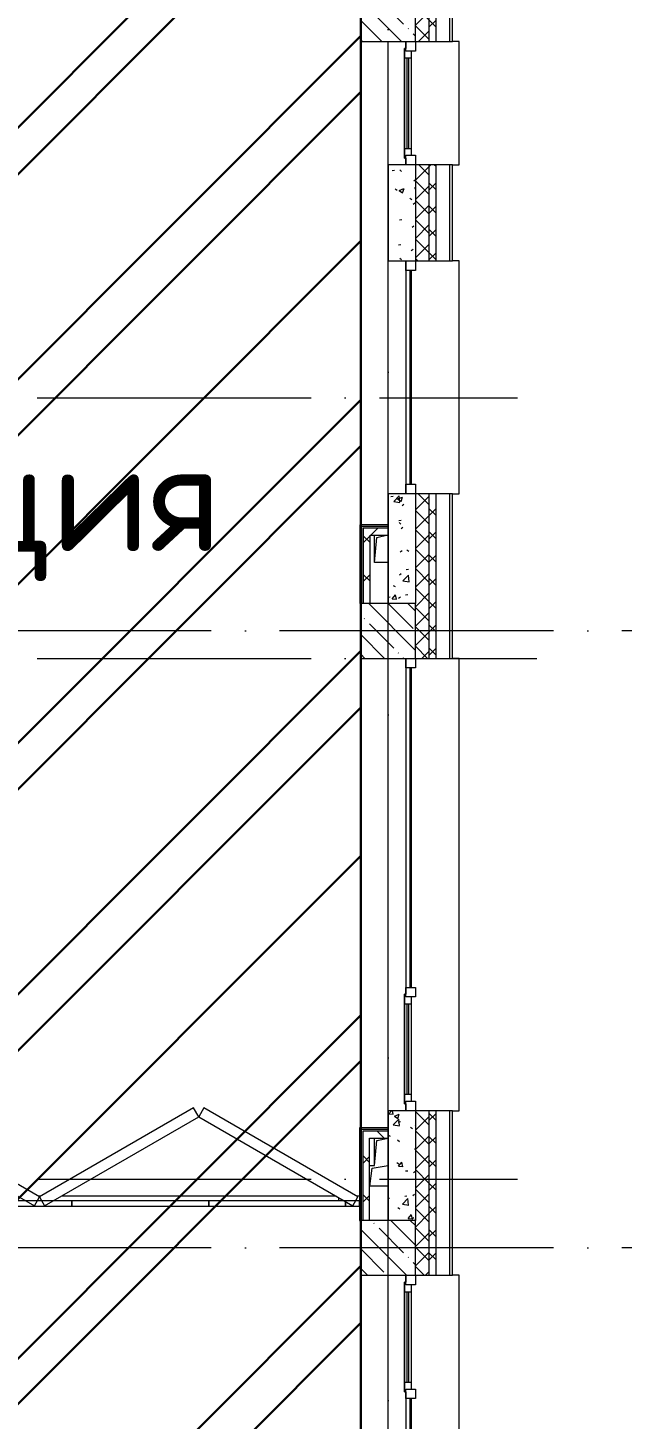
# Model space of a CAD drawing. Header units: millimetres. Extents: x -68946 to 690821, y -552984 to 293768.
# Drawn here: x 178171 to 182513, y -237681 to -227531 of the extents above; entities that cross this region are included whole.
import ezdxf

# ---------------------------------------------------------------- set-up
doc = ezdxf.new("R2010")
doc.units = ezdxf.units.MM
doc.linetypes.add('200_ШТРИХ__ш1_п0_6_', pattern=[160, 100, -60])
doc.linetypes.add('ADSK_Линия сетки', pattern=[2500, 2000, -250, 0, -250])
for name, color, linetype, lineweight in [('1.2) Стяжка 6 вып.', 30, 'Continuous', 30), ('1.3) Звуко-изол           6 вып.', 90, 'Continuous', 30), ('1.4) Стяжка 6 вып.', 30, 'Continuous', 30), ('A-DETL-GENF-OTLN', 250, 'Continuous', 5), ('A-DOOR-____-OTLN', 250, 'Continuous', 5), ('A-DOOR-FRAM-MCUT', 250, 'Continuous', 5), ('A-FLOR-____-OTLN', 250, 'Continuous', 9), ('A-GENM-____-MCUT', 250, 'Continuous', 25), ('A-GENM-____-OTLN', 250, 'Continuous', 9), ('A-GLAZ-____-MCUT', 250, 'Continuous', 9), ('A-GLAZ-____-OTLN', 250, 'Continuous', 5), ('A-WALL-____-MCUT', 250, 'Continuous', 13), ('A-WALL-____-PATT', 250, 'Continuous', 13), ('A-WALL-FNSH-MCUT', 250, 'Continuous', 13), ('G-____-____-TEXT', 250, 'Continuous', 9), ('I-WALL-____-OTLN', 250, 'Continuous', 9), ('S-COLS-____-MCUT', 250, 'Continuous', 25), ('S-COLS-____-OTLN', 250, 'Continuous', 9), ('S-GRID-____-OTLN', 250, 'Continuous', 9)]:
    doc.layers.add(name, color=color, linetype=linetype, lineweight=lineweight)
doc.styles.add('ISOCPEUR_6', font='isocpeur.ttf', dxfattribs={"height": 3.5})
pattern_1 = [(50, (28052.9, -258555.93), (364.36793, -31.8783), [38.1, -419.1]), (355, (28052.9, -258555.93), (-70.48585, 382.1133), [30.48, -335.28]), (100.451, (28083.27, -258558.6), (293.885, 350.2334), [32.38, -356.18]), (46.184, (28052.9, -258454.33), (542.1585, -84.0858), [57.15, -628.65]), (96.636, (28098.1, -258461.34), (474.8049, 494.8554), [48.57, -534.27]), (351.184, (28052.9, -258454.33), (474.8102, 494.85), [45.72, -502.92]), (21, (28103.7, -258479.73), (303.22847, -204.53046), [38.1, -419.1]), (326, (28103.7, -258479.73), (123.6039, 368.376), [30.48, -335.28]), (71.451, (28128.97, -258496.77), (426.8341, 163.8427), [32.38, -356.18]), (37.5, (28052.9, -258555.93), (6.17665, 169.11015), [16.764, -314.452, 16.764, -323.596, -336.55]), (37.5, (28052.9, -258555.93), (6.17665, 169.11015), [-671.576, 16.764, -319.786]), (7.5, (28052.9, -258555.93), (133.63888, 200.3615), [16.764, -177.292, 16.764, -306.832, -128.27]), (7.5, (28052.9, -258555.93), (133.63888, 200.3615), [-517.652, 16.764, -111.506]), (327.5, (27939.62, -258555.93), (271.18182, -11.45836), [16.764, -110.236, 16.764, -379.476, -525.78]), (327.5, (27939.62, -258555.93), (271.18182, -11.45836), [-523.24, 16.764, -509.016]), (317.5, (27888.82, -258555.93), (296.2585, 50.85285), [16.764, -148.336, 16.764, -246.38, -373.38]), (317.5, (27888.82, -258555.93), (296.2585, 50.85285), [-428.244, 16.764, -356.616])]
pattern_2 = [(45, (28052.9, -258555.93), (-141.42136, 141.42136), []), (135, (28052.9, -258555.93), (-141.42136, -141.42136), [])]

# ---------------------------------------------------------------- blocks, each defined once
blk = doc.blocks.new('DOR__перегородка__Прямоугольная - Вн_ДПГ_6840х3880h-V57-АР1_Маркировочный план 3 этажа секция 2_3')
at = {"layer": 'A-DOOR-____-OTLN', "linetype": '200_ШТРИХ__ш1_п0_6_'}
for p, q in [((-7200, -65), (-7200, -40)), ((-7183, -75), (-5177, -75)), ((-5027, -75), (-5006, -75)), ((-4856, -75), (-2851, -75)), ((-2701, -75), (-2680, -75)), ((-2530, -75), (-520, -75)), ((-735, -199), (-735, -75)), ((-660, -156), (-660, -75)), ((-585, -112), (-585, -75)), ((-370, -75), (-360, -75)), ((-360, -747), (-360, -40)), ((-585, -1474), (-585, -199)), ((-510, -1474), (-510, -155)), ((-435, -1474), (-435, -112)), ((-735, -1474), (-735, -285)), ((-660, -1474), (-660, -242)), ((-735, -1474), (-393, -1474))]:
    blk.add_line(p, q, dxfattribs=at)
at = {"layer": 'A-DOOR-FRAM-MCUT'}
for p, q in [((-7306, -4), (-7343, -69)), ((-7343, -69), (-6217, -719)), ((-6180, -654), (-7306, -4)), ((-5054, -4), (-6180, -654)), ((-6142, -719), (-5017, -69)), ((-5017, -69), (-5054, -4)), ((-4979, -4), (-5017, -69)), ((-5017, -69), (-3891, -719)), ((-3853, -654), (-4979, -4)), ((-2728, -4), (-3853, -654)), ((-3816, -719), (-2690, -69)), ((-2690, -69), (-2728, -4)), ((-2653, -4), (-2690, -69)), ((-2690, -69), (-1564, -719)), ((-1527, -654), (-2653, -4)), ((-398, -4), (-1523, -654)), ((-1486, -719), (-360, -69)), ((-360, -69), (-398, -4)), ((-6217, -719), (-6180, -654)), ((-6180, -654), (-6142, -719)), ((-3891, -719), (-3853, -654)), ((-3853, -654), (-3816, -719)), ((-1564, -719), (-1527, -654)), ((-1523, -654), (-1486, -719))]:
    blk.add_line(p, q, dxfattribs=at)
blk = doc.blocks.new('Окно_СКБ_2Ст1 - Окно_СКБ_2Ст 3300_ОК2-29018964-АР1_Маркировочный план 3 этажа секция 2_3')
at = {"layer": 'A-GLAZ-____-MCUT'}
for p, q in [((-1650, -195), (-1650, -125)), ((-1650, -125), (-1580, -125)), ((-1580, -195), (-1650, -195)), ((-1580, -125), (-1580, -195)), ((750, -195), (750, -125)), ((750, -125), (820, -125)), ((820, -195), (750, -195)), ((820, -195), (800, -195)), ((800, -195), (800, -205)), ((820, -125), (820, -195)), ((1580, -155), (820, -155)), ((820, -155), (820, -195)), ((870, -205), (870, -155)), ((1530, -205), (1530, -155)), ((1580, -195), (1580, -125)), ((1580, -125), (1650, -125)), ((1580, -195), (1580, -155)), ((1650, -195), (1580, -195)), ((1600, -195), (1580, -195)), ((1600, -205), (1600, -195)), ((1650, -125), (1650, -195)), ((800, -205), (1600, -205)), ((1600, -205), (800, -205))]:
    blk.add_line(p, q, dxfattribs=at)
at = {"layer": 'A-GLAZ-____-MCUT', "lineweight": 5}
for p, q in [((750, -155), (-1580, -155)), ((750, -165), (-1580, -165)), ((870, -175), (1530, -175)), ((1530, -185), (870, -185))]:
    blk.add_line(p, q, dxfattribs=at)
at = {"layer": 'A-GLAZ-____-OTLN'}
for p, q in [((-1650, -195), (800, -195)), ((1600, -195), (1650, -195))]:
    blk.add_line(p, q, dxfattribs=at)
blk = doc.blocks.new('Окно_СКБ_2Ст1 - Окно_СКБ_2Ст 3300_ОК2л-29018870-АР1_Маркировочный план 3 этажа секция 2_3')
at = {"layer": 'A-GLAZ-____-MCUT'}
for p, q in [((-1650, -195), (-1650, -125)), ((-1650, -125), (-1580, -125)), ((-1580, -195), (-1650, -195)), ((-1580, -195), (-1600, -195)), ((-1600, -195), (-1600, -205)), ((-1580, -125), (-1580, -195)), ((-820, -155), (-1580, -155)), ((-1580, -155), (-1580, -195)), ((-1530, -205), (-1530, -155)), ((-870, -205), (-870, -155)), ((-820, -195), (-820, -125)), ((-820, -125), (-750, -125)), ((-820, -195), (-820, -155)), ((-750, -195), (-820, -195)), ((-800, -195), (-820, -195)), ((-800, -205), (-800, -195)), ((-750, -125), (-750, -195)), ((1580, -195), (1580, -125)), ((1580, -125), (1650, -125)), ((1650, -195), (1580, -195)), ((1650, -125), (1650, -195)), ((-1600, -205), (-800, -205)), ((-800, -205), (-1600, -205))]:
    blk.add_line(p, q, dxfattribs=at)
at = {"layer": 'A-GLAZ-____-MCUT', "lineweight": 5}
for p, q in [((-1530, -175), (-870, -175)), ((-870, -185), (-1530, -185)), ((1580, -155), (-750, -155)), ((1580, -165), (-750, -165))]:
    blk.add_line(p, q, dxfattribs=at)
at = {"layer": 'A-GLAZ-____-OTLN'}
for p, q in [((-1650, -195), (-1600, -195)), ((-800, -195), (1650, -195))]:
    blk.add_line(p, q, dxfattribs=at)
blk = doc.blocks.new('Окно_СКБ_1Ст1 - 120_Окно_СКБ_1Ст_1700_ОК19Л-29018914-АР1_Маркировочный план 3 этажа секция 2_3')
at = {"layer": 'A-GLAZ-____-MCUT'}
for p, q in [((-850, -195), (-850, -125)), ((-850, -125), (-780, -125)), ((-780, -195), (-850, -195)), ((-780, -125), (-780, -195)), ((780, -195), (780, -125)), ((780, -125), (850, -125)), ((850, -195), (780, -195)), ((850, -125), (850, -195))]:
    blk.add_line(p, q, dxfattribs=at)
at = {"layer": 'A-GLAZ-____-MCUT', "lineweight": 5}
for p, q in [((780, -155), (-780, -155)), ((780, -165), (-780, -165))]:
    blk.add_line(p, q, dxfattribs=at)
at = {"layer": 'A-GLAZ-____-OTLN'}
blk.add_line((-850, -195), (850, -195), dxfattribs=at)
blk = doc.blocks.new('Окно_СКБ_1Ст1 - 120_Окно_СКБ_1Ст_900_ОК6Л-29019246-АР1_Маркировочный план 3 этажа секция 2_3')
at = {"layer": 'A-GLAZ-____-MCUT'}
for p, q in [((-450, -195), (-450, -125)), ((-450, -125), (-380, -125)), ((-380, -195), (-450, -195)), ((-380, -195), (-400, -195)), ((-400, -195), (-400, -205)), ((-380, -125), (-380, -195)), ((380, -155), (-380, -155)), ((-380, -155), (-380, -195)), ((-330, -205), (-330, -155)), ((330, -205), (330, -155)), ((380, -195), (380, -125)), ((380, -125), (450, -125)), ((380, -195), (380, -155)), ((450, -195), (380, -195)), ((400, -195), (380, -195)), ((400, -205), (400, -195)), ((450, -125), (450, -195)), ((-400, -205), (400, -205)), ((400, -205), (-400, -205))]:
    blk.add_line(p, q, dxfattribs=at)
at = {"layer": 'A-GLAZ-____-MCUT', "lineweight": 5}
for p, q in [((-330, -175), (330, -175)), ((330, -185), (-330, -185))]:
    blk.add_line(p, q, dxfattribs=at)
at = {"layer": 'A-GLAZ-____-OTLN'}
for p, q in [((-450, -195), (-400, -195)), ((400, -195), (450, -195))]:
    blk.add_line(p, q, dxfattribs=at)
blk = doc.blocks.new('WNW_Отлив1 - Отлив_металлический 2-28598290-АР1_Маркировочный план 3 этажа секция 2_3')
at = {"layer": 'A-GLAZ-____-OTLN'}
for p, q in [((1650, 320), (-1650, 320)), ((-1650, 320), (-1650, 270)), ((1650, 270), (1650, 320))]:
    blk.add_line(p, q, dxfattribs=at)
blk = doc.blocks.new('WNW_Отлив1 - Отлив_металлический 2-28595994-АР1_Маркировочный план 3 этажа секция 2_3')
at = {"layer": 'A-GLAZ-____-OTLN'}
for p, q in [((850, 320), (-850, 320)), ((-850, 320), (-850, 270)), ((850, 270), (850, 320))]:
    blk.add_line(p, q, dxfattribs=at)
blk = doc.blocks.new('WNW_Отлив1 - Отлив_металлический 2-28596055-АР1_Маркировочный план 3 этажа секция 2_3')
at = {"layer": 'A-GLAZ-____-OTLN'}
for p, q in [((450, 320), (-450, 320)), ((-450, 320), (-450, 270)), ((450, 270), (450, 320))]:
    blk.add_line(p, q, dxfattribs=at)
blk = doc.blocks.new('BSC_Колонна _Прямоугольная - 400x400-V113-АР1_Маркировочный план 3 этажа секция 2_3')
at = {"layer": 'S-COLS-____-OTLN', "lineweight": 5}
h = blk.add_hatch(dxfattribs=at)
h.set_pattern_fill('FP_88', color=256, style=0, pattern_type=2)
h.set_pattern_definition([(135, (-152749.98, -31125), (-142.5612, -142.5612), []), (135, (-152607.42, -31125), (-142.5612, -142.5612), [252.016, -50.403, 3.353, -47.05])])
h.paths.add_polyline_path([(0, -200), (200, -200), (200, 200), (-200, 200), (-200, -200), (-39, -200)])
at = {"layer": 'S-COLS-____-MCUT', "lineweight": 5}
for p, q in [((200, 200), (-200, 200)), ((-200, 200), (-200, -200)), ((200, -200), (200, 200)), ((-200, -200), (200, -200))]:
    blk.add_line(p, q, dxfattribs=at)
blk = doc.blocks.new('BSC_Колонна _Прямоугольная - 400x400-V115-АР1_Маркировочный план 3 этажа секция 2_3')
at = {"layer": 'S-COLS-____-OTLN', "lineweight": 5}
h = blk.add_hatch(dxfattribs=at)
h.set_pattern_fill('FP_90', color=256, style=0, pattern_type=2)
h.set_pattern_definition([(135, (-152749.98, -26625), (-142.5612, -142.5612), []), (135, (-152607.42, -26625), (-142.5612, -142.5612), [252.016, -50.403, 3.353, -47.05])])
h.paths.add_polyline_path([(-100, -200), (200, -200), (200, 200), (-200, 200), (-200, -200)])
at = {"layer": 'S-COLS-____-MCUT', "lineweight": 5}
for p, q in [((200, 200), (-200, 200)), ((-200, 200), (-200, -200)), ((200, -200), (200, 200)), ((-200, -200), (200, -200))]:
    blk.add_line(p, q, dxfattribs=at)
blk = doc.blocks.new('BSC_Колонна _Прямоугольная - 400x400-V117-АР1_Маркировочный план 3 этажа секция 2_3')
at = {"layer": 'S-COLS-____-OTLN', "lineweight": 5}
h = blk.add_hatch(dxfattribs=at)
h.set_pattern_fill('FP_92', color=256, style=0, pattern_type=2)
h.set_pattern_definition([(135, (-152749.98, -22125), (-142.5612, -142.5612), []), (135, (-152607.42, -22125), (-142.5612, -142.5612), [252.016, -50.403, 3.353, -47.05])])
h.paths.add_polyline_path([(-200, -200), (200, -200), (200, 200), (-200, 200), (-200, -200)])
at = {"layer": 'S-COLS-____-MCUT', "lineweight": 5}
for p, q in [((200, 200), (-200, 200)), ((-200, 200), (-200, -200)), ((200, -200), (200, 200)), ((-200, -200), (200, -200))]:
    blk.add_line(p, q, dxfattribs=at)
blk = doc.blocks.new('_Wn_-As_OpeningMEP_floor__Rectangular - _Wn_-As_OpeningMEP_floor__Rectangular-V151-АР1_Маркировочный план 3 этажа секция 2_3')
at = {"layer": 'A-DETL-GENF-OTLN', "lineweight": 5}
for p, q in [((-50, -50), (-32, 132)), ((-32, 132), (49, 150))]:
    blk.add_line(p, q, dxfattribs=at)
blk = doc.blocks.new('101_Трансформируемая перегородка - 101_Трансформируемая перегородка без двери-38025956-АР1_Маркировочный план 3 этажа секция 2_3')
at = {"layer": 'A-GENM-____-MCUT', "lineweight": 5}
for p, q in [((100, 0), (0, 0)), ((0, 0), (0, -40)), ((100, -40), (100, 0)), ((100, 0), (100, -40)), ((1100, 0), (100, 0)), ((2100, 0), (1100, 0)), ((1100, 0), (1100, -40)), ((1100, -40), (1100, 0)), ((3100, 0), (2100, 0)), ((2100, 0), (2100, -40)), ((2100, -40), (2100, 0)), ((4100, 0), (3100, 0)), ((3100, 0), (3100, -40)), ((3100, -40), (3100, 0)), ((5100, 0), (4100, 0)), ((4100, 0), (4100, -40)), ((4100, -40), (4100, 0)), ((6100, 0), (5100, 0)), ((5100, 0), (5100, -40)), ((5100, -40), (5100, 0)), ((7100, 0), (6100, 0)), ((6100, 0), (6100, -40)), ((6100, -40), (6100, 0)), ((7100, -40), (7100, 0)), ((7200, 0), (7100, 0)), ((7100, 0), (7100, -40)), ((7200, -40), (7200, 0)), ((0, -40), (100, -40)), ((100, -40), (1100, -40)), ((1100, -40), (2100, -40)), ((2100, -40), (3100, -40)), ((3100, -40), (4100, -40)), ((4100, -40), (5100, -40)), ((5100, -40), (6100, -40)), ((6100, -40), (7100, -40)), ((7100, -40), (7200, -40))]:
    blk.add_line(p, q, dxfattribs=at)
blk = doc.blocks.new('_Wn_-As_OpeningMEP_floor__Rectangular - _Wn_-As_OpeningMEP_floor__Rectangular-34851889-АР1_Маркировочный план 3 этажа секция 2_3')
at = {"layer": 'A-DETL-GENF-OTLN', "lineweight": 5}
for p, q in [((-50, -50), (-32, 132)), ((-32, 132), (50, 150))]:
    blk.add_line(p, q, dxfattribs=at)
blk = doc.blocks.new('_Wn_-As_OpeningMEP_floor__Rectangular - _Wn_-As_OpeningMEP_floor__Rectangular-40002324-АР1_Маркировочный план 3 этажа секция 2_3')
at = {"layer": 'A-DETL-GENF-OTLN', "lineweight": 5}
for p, q in [((-67, -25), (-48, 106)), ((-48, 106), (68, 125))]:
    blk.add_line(p, q, dxfattribs=at)

msp = doc.modelspace()

# ---------------------------------------------------------------- hatches: boundary and pattern name
at = {"layer": '1.2) Стяжка 6 вып.', "lineweight": 30}
h = msp.add_hatch(dxfattribs=at)
h.set_pattern_fill('ANSI31', color=256, scale=333)
h.paths.add_polyline_path([(173512.8838, -245079.3606), (180602.8838, -245079.3606), (180602.8838, -216661.0067), (173512.8838, -216661.0067)])
at = {"layer": '1.3) Звуко-изол           6 вып.', "lineweight": 30}
h = msp.add_hatch(dxfattribs=at)
h.set_pattern_fill('ANSI31', color=256, scale=500)
h.paths.add_polyline_path([(173512.8838, -245079.3606), (180602.8838, -245079.3606), (180602.8838, -216661.0067), (173512.8838, -216661.0067)])
at = {"layer": '1.4) Стяжка 6 вып.', "lineweight": 30}
h = msp.add_hatch(dxfattribs=at)
h.set_pattern_fill('ANSI32', color=256, scale=333)
h.paths.add_polyline_path([(173512.8838, -245079.3606), (180602.8838, -245079.3606), (180602.8838, -216661.0067), (173512.8838, -216661.0067)])
at = {"layer": 'A-WALL-____-PATT', "lineweight": 15}
h = msp.add_hatch(dxfattribs=at)
h.set_pattern_fill('FP_48', color=256, style=0, pattern_type=2)
h.set_pattern_definition([(135, (28052.9, -258555.93), (-84.85281, -84.85281), []), (225, (28052.9, -258555.93), (84.85281, -84.85281), [])])
h.paths.add_polyline_path([(181102.9057, -258830.9286), (181152.9057, -258830.6117), (181152.9057, -257930.9292), (181102.9057, -257930.9292), (181102.9057, -258734.6739)])
h.paths.add_polyline_path([(181152.9057, -256230.9292), (181152.9057, -255530.9292), (181102.9057, -255530.9292), (181102.9057, -256230.9292)])
h.paths.add_polyline_path([(181102.9057, -254630.9292), (181152.9057, -254630.9292), (181152.9057, -253430.9292), (181102.9057, -253430.9292), (181102.9057, -254230.9286)])
h.paths.add_polyline_path([(181102.9057, -250130.9292), (181152.9057, -250130.9292), (181152.9057, -248930.9292), (181102.9057, -248930.9292), (181102.9057, -250016.8744)])
h.paths.add_polyline_path([(181102.9057, -247230.9292), (181152.9057, -247230.9292), (181152.9057, -246530.9292), (181102.9057, -246530.9292)])
h.paths.add_polyline_path([(181102.9057, -245630.9286), (181152.9057, -245630.9286), (181152.9057, -244430.9292), (181102.9057, -244430.9292), (181102.9057, -245230.9286)])
h.paths.add_polyline_path([(181152.9057, -243530.9292), (181152.9057, -242830.9292), (181102.9057, -242830.9292), (181102.9057, -243530.9292)])
h.paths.add_polyline_path([(181102.9057, -241130.9292), (181152.9057, -241130.9292), (181152.9057, -239930.9292), (181102.9057, -239930.9292), (181102.9057, -240730.9286)])
h.paths.add_polyline_path([(181102.9057, -236630.9292), (181152.9057, -236630.9286), (181152.9057, -235430.9292), (181102.9057, -235430.9292), (181102.9057, -236230.9286)])
h.paths.add_polyline_path([(181102.9057, -232130.9292), (181152.9057, -232130.9292), (181152.9057, -230930.9292), (181102.9057, -230930.9292), (181102.9057, -231730.9286)])
h.paths.add_polyline_path([(181152.9057, -229230.9292), (181152.9057, -228530.9292), (181102.9057, -228530.9292), (181102.9057, -229230.9292)])
h.paths.add_polyline_path([(181102.9057, -227630.9292), (181152.9057, -227630.9292), (181152.9057, -226430.9292), (181102.9057, -226430.9292), (181102.9057, -227230.9286)])
h.paths.add_polyline_path([(181152.9057, -223130.9292), (181152.9057, -221930.9292), (181102.9057, -221930.9292), (181102.9057, -223130.9292)])
h.paths.add_polyline_path([(181102.9057, -218630.9292), (181152.9057, -218630.9292), (181152.9057, -217430.9286), (181102.9057, -217430.9286), (181102.9057, -217830.9286)])
h.paths.add_polyline_path([(181102.9057, -216530.9286), (181152.9057, -216530.9286), (181152.9057, -215830.9286), (181102.9057, -215830.9286), (181102.9057, -216130.928)])
h.paths.add_polyline_path([(181102.9057, -214130.9286), (181152.9057, -214130.9286), (181152.9057, -212930.9286), (181102.9057, -212930.9286), (181102.9057, -213520.9292)])
h.paths.add_polyline_path([(181102.9057, -211230.9286), (181152.9057, -211230.9286), (181152.9057, -210530.9292), (181102.9057, -210530.9292), (181102.9057, -210830.9286)])
h.paths.add_polyline_path([(181102.9057, -209630.9292), (181152.9057, -209630.9292), (181152.9057, -208430.9292), (181102.9057, -208430.9292)])
h.paths.add_polyline_path([(181102.9057, -205130.9292), (181152.9057, -205130.9292), (181152.9057, -203930.9292), (181102.9057, -203930.9292), (181102.9057, -204730.9286)])
h.paths.add_polyline_path([(181152.9057, -200630.9292), (181152.9057, -199480.9286), (181102.9057, -199480.9286), (181102.9057, -200630.9292)])
h = msp.add_hatch(dxfattribs=at)
h.set_pattern_fill('FP_49', color=256, style=0, pattern_type=2)
h.set_pattern_definition([(45, (28052.91, -258555.93), (-70.71068, 70.71068), []), (135, (28052.91, -258555.93), (-70.71068, -70.71068), [])])
h.paths.add_polyline_path([(181002.9057, -258730.9286), (181102.9057, -258730.9286), (181102.9057, -257930.9292), (181002.9057, -257930.9292), (181002.9057, -258530.9286)])
h.paths.add_polyline_path([(181002.9057, -256230.9292), (181102.9057, -256230.9292), (181102.9057, -255530.9292), (181002.9057, -255530.9292)])
h.paths.add_polyline_path([(181102.9057, -254630.9292), (181102.9057, -253430.9292), (181002.9057, -253430.9292), (181002.9057, -254630.9292)])
h.paths.add_polyline_path([(181102.9057, -250130.9292), (181102.9057, -248930.9292), (181002.9057, -248930.9292), (181002.9057, -250130.9292)])
h.paths.add_polyline_path([(181102.9057, -247230.9292), (181102.9057, -246530.9292), (181002.9057, -246530.9292), (181002.9057, -247230.9292)])
h.paths.add_polyline_path([(181002.9057, -245630.9286), (181102.9057, -245630.9286), (181102.9057, -244430.9292), (181002.9057, -244430.9292), (181002.9057, -245230.9286)])
h.paths.add_polyline_path([(181085.7461, -243530.9292), (181102.9057, -243530.9292), (181102.9057, -242830.9292), (181002.9057, -242830.9292), (181002.9057, -243530.9292)])
h.paths.add_polyline_path([(181102.9057, -241130.9292), (181102.9057, -239930.9292), (181002.9057, -239930.9292), (181002.9057, -241130.9292)])
h.paths.add_polyline_path([(181002.9057, -236630.9292), (181102.9057, -236630.9292), (181102.9057, -235430.9292), (181002.9057, -235430.9292), (181002.9057, -236230.9286)])
h.paths.add_polyline_path([(181002.9057, -232130.9292), (181102.9057, -232130.9292), (181102.9057, -230930.9292), (181002.9057, -230930.9292), (181002.9057, -231730.9286)])
h.paths.add_polyline_path([(181002.9057, -229230.9292), (181102.9057, -229230.9292), (181102.9057, -228530.9292), (181002.9057, -228530.9292), (181002.9057, -229168.7475)])
h.paths.add_polyline_path([(181102.9057, -227630.9292), (181102.9057, -226430.9292), (181002.9057, -226430.9292), (181002.9057, -227630.9292)])
h.paths.add_polyline_path([(181102.9057, -223130.9292), (181102.9057, -221930.9292), (181002.9057, -221930.9292), (181002.9057, -223130.9292)])
h.paths.add_polyline_path([(181002.9057, -218630.9292), (181102.9057, -218630.9292), (181102.9057, -217430.9286), (181002.9057, -217430.9286), (181002.9057, -217830.9286)])
h.paths.add_polyline_path([(181102.9057, -216530.9286), (181102.9057, -215830.9286), (181002.9057, -215830.9286), (181002.9057, -216530.9286)])
h.paths.add_polyline_path([(181002.9057, -214130.9286), (181102.9057, -214130.9286), (181102.9057, -212930.9286), (181002.9057, -212930.9286), (181002.9057, -213520.9292)])
h.paths.add_polyline_path([(181002.9057, -211230.9286), (181102.9057, -211230.9286), (181102.9057, -210530.9292), (181002.9057, -210530.9292), (181002.9057, -210830.9286)])
h.paths.add_polyline_path([(181102.9057, -209630.9292), (181102.9057, -208430.9292), (181002.9057, -208430.9292), (181002.9057, -209630.9292)])
h.paths.add_polyline_path([(181002.9057, -205130.9292), (181102.9057, -205130.9292), (181102.9057, -203930.9292), (181002.9057, -203930.9292), (181002.9057, -204730.9286)])
h.paths.add_polyline_path([(181102.9057, -200630.9292), (181102.9057, -199580.9286), (181002.9057, -199580.9286), (181002.9057, -200630.9292)])
h = msp.add_hatch(dxfattribs=at)
h.set_pattern_fill('FP_124', color=256, style=0, pattern_type=2)
h.set_pattern_definition(pattern_1)
h.paths.add_polyline_path([(181002.8838, -231730.9286), (181002.9057, -231730.9286), (181002.8838, -230930.9292), (180802.9065, -230930.9292), (180802.9057, -231730.9286), (180947.5197, -231730.9286)])
h.paths.add_polyline_path([(180815.5418, -229230.9292), (181002.9057, -229230.9292), (181002.8838, -228530.9292), (180802.9057, -228530.9292), (180802.9111, -229230.9292)])
h = msp.add_hatch(dxfattribs=at)
h.set_pattern_fill('FP_52', color=256, style=0, pattern_type=2)
h.set_pattern_definition(pattern_2)
h.paths.add_polyline_path([(180801.4423, -231230.8093), (180802.8838, -231230.5733), (180802.2971, -231180.8093), (180620.8838, -231180.8093), (180620.8838, -231230.8093), (180702.9276, -231230.8093)])
h = msp.add_hatch(dxfattribs=at)
h.set_pattern_fill('FP_52', color=256, style=0, pattern_type=2)
h.set_pattern_definition(pattern_2)
h.paths.add_polyline_path([(180670.8838, -231730.9286), (180670.8838, -231230.8093), (180620.8838, -231230.8093), (180620.8838, -231730.9286)])
h = msp.add_hatch(dxfattribs=at)
h.set_pattern_fill('FP_124', color=256, style=0, pattern_type=2)
h.set_pattern_definition(pattern_1)
h.paths.add_polyline_path([(181002.8838, -236230.9286), (181002.9057, -236230.9286), (181002.8838, -235430.9292), (180802.9057, -235430.9292), (180802.9057, -236230.9286), (180947.5197, -236230.9286)])
h = msp.add_hatch(dxfattribs=at)
h.set_pattern_fill('FP_52', color=256, style=0, pattern_type=2)
h.set_pattern_definition(pattern_2)
h.paths.add_polyline_path([(180802.9057, -235630.9246), (180802.8841, -235580.9246), (180617.9057, -235580.9246), (180617.9057, -235630.9246), (180802.8838, -235630.9246)])
h = msp.add_hatch(dxfattribs=at)
h.set_pattern_fill('FP_52', color=256, style=0, pattern_type=2)
h.set_pattern_definition(pattern_2)
h.paths.add_polyline_path([(180667.8848, -236230.928), (180667.9057, -236230.928), (180667.8848, -235630.9246), (180617.9057, -235630.9246), (180617.9057, -236230.928)])

# ---------------------------------------------------------------- linework, layer by layer
at = {"layer": '1.2) Стяжка 6 вып.', "lineweight": 30}
msp.add_lwpolyline([(173512.8838, -245079.3606), (180602.8838, -245079.3606), (180602.8838, -216661.0067), (173512.8838, -216661.0067)], close=True, dxfattribs=at)
at = {"layer": 'A-FLOR-____-OTLN', "lineweight": 5}
for p, q in [((180602.9057, -231154.9292), (180802.9057, -231154.9292)), ((180702.9057, -231430.5733), (180702.9057, -231230.8093)), ((180802.9057, -231430.5733), (180702.9057, -231430.5733)), ((180702.8838, -235830.9246), (180702.8838, -235630.9246)), ((180667.9057, -235830.9246), (180702.8838, -235830.9246)), ((180802.8848, -235980.9246), (180667.9057, -235980.9246)), ((178267.0103, -236053.1986), (178246.1145, -236053.1986)), ((180422.6697, -236053.1986), (178416.9787, -236053.1986)), ((180592.9057, -236053.1986), (180572.6381, -236053.1986))]:
    msp.add_line(p, q, dxfattribs=at)
at = {"layer": 'A-WALL-____-MCUT', "color": 7, "lineweight": 15}
for p, q in [((181102.9057, -227630.9292), (181102.9057, -226430.9292)), ((181152.9057, -227630.9292), (181152.9057, -226430.9292)), ((181102.9057, -227630.9292), (181152.9057, -227630.9292)), ((180802.9057, -228530.9292), (180802.9057, -229230.9292)), ((181002.9057, -228530.9292), (180802.9057, -228530.9292)), ((181002.9057, -228530.9292), (181002.9057, -229230.9292)), ((181152.9057, -228530.9292), (181102.9057, -228530.9292)), ((181102.9057, -229230.9292), (181102.9057, -228530.9292)), ((181152.9057, -229230.9292), (181152.9057, -228530.9292)), ((180802.9057, -229230.9292), (181002.9057, -229230.9292)), ((181102.9057, -229230.9292), (181152.9057, -229230.9292)), ((180802.9057, -230930.9292), (180802.9057, -231730.9286)), ((181002.9057, -230930.9292), (180802.9057, -230930.9292)), ((181002.9057, -230930.9292), (181002.9057, -231730.9286)), ((181152.9057, -230930.9292), (181102.9057, -230930.9292)), ((181102.9057, -232130.9292), (181102.9057, -230930.9292)), ((181152.9057, -232130.9292), (181152.9057, -230930.9292)), ((180620.8838, -231180.8093), (180620.8838, -231730.9286)), ((180802.8838, -231180.8093), (180620.8838, -231180.8093)), ((180802.8838, -231230.8093), (180802.8838, -231180.8093)), ((180670.8838, -231730.9286), (180670.8838, -231230.8093)), ((180670.8838, -231230.8093), (180802.8838, -231230.8093)), ((181102.9057, -232130.9292), (181152.9057, -232130.9292)), ((180802.9057, -235430.9292), (180802.9057, -236230.9286)), ((181002.9057, -235430.9292), (180802.9057, -235430.9292)), ((181002.9057, -235430.9292), (181002.9057, -236230.9286)), ((181152.9057, -235430.9292), (181102.9057, -235430.9292)), ((181102.9057, -236630.9292), (181102.9057, -235430.9292)), ((181152.9057, -236630.9292), (181152.9057, -235430.9292)), ((180617.9057, -235580.9246), (180617.9057, -236230.928)), ((180802.9057, -235580.9246), (180617.9057, -235580.9246)), ((180802.9057, -235630.9246), (180802.9057, -235580.9246)), ((180667.9057, -236230.928), (180667.9057, -235630.9246)), ((180667.9057, -235630.9246), (180802.9057, -235630.9246)), ((181102.9057, -236630.9292), (181152.9057, -236630.9292))]:
    msp.add_line(p, q, dxfattribs=at)
at = {"layer": 'A-WALL-____-MCUT', "lineweight": 15}
for p, q in [((181252.9057, -227630.9292), (181252.9057, -226430.9292)), ((181252.9057, -229230.9292), (181252.9057, -228530.9292)), ((181252.9057, -232130.9292), (181252.9057, -230930.9292)), ((180608.3838, -231168.3093), (180608.3838, -231730.9286)), ((180802.8838, -231168.3093), (180608.3838, -231168.3093)), ((181252.9057, -236630.9292), (181252.9057, -235430.9292)), ((180605.4057, -235568.4246), (180605.4057, -236230.928)), ((180802.9057, -235568.4246), (180605.4057, -235568.4246))]:
    msp.add_line(p, q, dxfattribs=at)
at = {"layer": 'A-WALL-____-MCUT', "color": 10, "lineweight": 15}
for p, q in [((181002.9057, -227630.9292), (181102.9057, -227630.9292)), ((181152.9057, -227630.9292), (181252.9057, -227630.9292)), ((181102.9057, -228530.9292), (181002.9057, -228530.9292)), ((181252.9057, -228530.9292), (181152.9057, -228530.9292)), ((181002.9057, -229230.9292), (181102.9057, -229230.9292)), ((181152.9057, -229230.9292), (181252.9057, -229230.9292)), ((181102.9057, -230930.9292), (181002.9057, -230930.9292)), ((181252.9057, -230930.9292), (181152.9057, -230930.9292)), ((181002.9057, -232130.9292), (181102.9057, -232130.9292)), ((181152.9057, -232130.9292), (181252.9057, -232130.9292)), ((181102.9057, -235430.9292), (181002.9057, -235430.9292)), ((181252.9057, -235430.9292), (181152.9057, -235430.9292)), ((181002.9057, -236630.9292), (181102.9057, -236630.9292)), ((181152.9057, -236630.9292), (181252.9057, -236630.9292))]:
    msp.add_line(p, q, dxfattribs=at)
at = {"layer": 'A-WALL-FNSH-MCUT', "lineweight": 15}
for p, q in [((181272.9057, -227630.9292), (181272.9057, -226430.9292)), ((181252.9057, -227630.9292), (181272.9057, -227630.9292)), ((181272.9057, -228530.9292), (181252.9057, -228530.9292)), ((181272.9057, -229230.9292), (181272.9057, -228530.9292)), ((181252.9057, -229230.9292), (181272.9057, -229230.9292)), ((181272.9057, -230930.9292), (181252.9057, -230930.9292)), ((181272.9057, -232130.9292), (181272.9057, -230930.9292)), ((180595.8838, -231155.8093), (180595.8838, -231730.9286)), ((180802.8838, -231155.8093), (180595.8838, -231155.8093)), ((180802.8838, -231180.8093), (180802.8838, -231155.8093)), ((180595.8838, -231730.9286), (180602.8838, -231730.9286)), ((181252.9057, -232130.9292), (181272.9057, -232130.9292)), ((181272.9057, -235430.9292), (181252.9057, -235430.9292)), ((181272.9057, -236630.9292), (181272.9057, -235430.9292)), ((180592.9057, -235555.9246), (180592.9057, -236230.928)), ((180802.9057, -235555.9246), (180592.9057, -235555.9246)), ((180802.9057, -235580.9246), (180802.9057, -235555.9246)), ((180592.9057, -236230.928), (180602.8838, -236230.928)), ((181252.9057, -236630.9292), (181272.9057, -236630.9292))]:
    msp.add_line(p, q, dxfattribs=at)
at = {"layer": 'I-WALL-____-OTLN', "lineweight": 15}
for p, q in [((180802.9057, -228530.9292), (180802.9057, -227630.9286)), ((180802.9057, -230930.9292), (180802.9057, -229230.9292)), ((180802.9057, -235430.9292), (180802.9057, -232130.9286)), ((180802.9057, -239930.9292), (180802.9057, -236630.9286))]:
    msp.add_line(p, q, dxfattribs=at)
at = {"layer": 'S-GRID-____-OTLN', "linetype": 'ADSK_Линия сетки'}
for p, q in [((180802.9057, -262294.7685), (180802.9057, -197353.9241)), ((93236.8325, -230230.9286), (181748.3453, -230230.9286)), ((184510.8783, -231930.9286), (127372.9057, -231930.9286)), ((93236.8325, -232130.9286), (181888.5828, -232130.9286)), ((93236.8325, -235930.9286), (181748.3453, -235930.9286)), ((184510.8783, -236430.9286), (127372.9057, -236430.9286))]:
    msp.add_line(p, q, dxfattribs=at)

# ---------------------------------------------------------------- block references
at = {"layer": 'A-DOOR-____-OTLN', "rotation": 180}
msp.add_blockref('DOR__перегородка__Прямоугольная - Вн_ДПГ_6840х3880h-V57-АР1_Маркировочный план 3 этажа секция 2_3', (173239.9057, -236128.1986), dxfattribs=at)
at = {"layer": 'A-GENM-____-OTLN', "lineweight": 5, "rotation": 180}
msp.add_blockref('101_Трансформируемая перегородка - 101_Трансформируемая перегородка без двери-38025956-АР1_Маркировочный план 3 этажа секция 2_3', (180592.9057, -236128.1986), dxfattribs=at)
at = {"layer": 'A-GLAZ-____-OTLN', "rotation": 269.9999999999999}
for name, p in [('Окно_СКБ_1Ст1 - 120_Окно_СКБ_1Ст_900_ОК6Л-29019246-АР1_Маркировочный план 3 этажа секция 2_3', (181127.9057, -228080.9292)), ('WNW_Отлив1 - Отлив_металлический 2-28596055-АР1_Маркировочный план 3 этажа секция 2_3', (181002.9057, -228080.9292)), ('Окно_СКБ_1Ст1 - 120_Окно_СКБ_1Ст_1700_ОК19Л-29018914-АР1_Маркировочный план 3 этажа секция 2_3', (181127.9057, -230080.9292)), ('WNW_Отлив1 - Отлив_металлический 2-28595994-АР1_Маркировочный план 3 этажа секция 2_3', (181002.9057, -230080.9292)), ('Окно_СКБ_2Ст1 - Окно_СКБ_2Ст 3300_ОК2-29018964-АР1_Маркировочный план 3 этажа секция 2_3', (181127.9057, -233780.9292)), ('WNW_Отлив1 - Отлив_металлический 2-28598290-АР1_Маркировочный план 3 этажа секция 2_3', (181002.9057, -233780.9292)), ('Окно_СКБ_2Ст1 - Окно_СКБ_2Ст 3300_ОК2л-29018870-АР1_Маркировочный план 3 этажа секция 2_3', (181127.9057, -238280.9292)), ('WNW_Отлив1 - Отлив_металлический 2-28598290-АР1_Маркировочный план 3 этажа секция 2_3', (181002.9057, -238280.9292))]:
    msp.add_blockref(name, p, dxfattribs=at)
at = {"layer": 'A-GLAZ-____-OTLN'}
for name, p in [('_Wn_-As_OpeningMEP_floor__Rectangular - _Wn_-As_OpeningMEP_floor__Rectangular-V151-АР1_Маркировочный план 3 этажа секция 2_3', (180752.9057, -231380.5733)), ('_Wn_-As_OpeningMEP_floor__Rectangular - _Wn_-As_OpeningMEP_floor__Rectangular-34851889-АР1_Маркировочный план 3 этажа секция 2_3', (180752.8838, -235780.9246)), ('_Wn_-As_OpeningMEP_floor__Rectangular - _Wn_-As_OpeningMEP_floor__Rectangular-40002324-АР1_Маркировочный план 3 этажа секция 2_3', (180735.3848, -235955.9246))]:
    msp.add_blockref(name, p, dxfattribs=at)
at = {"layer": 'S-COLS-____-OTLN', "lineweight": 5}
for name, p in [('BSC_Колонна _Прямоугольная - 400x400-V113-АР1_Маркировочный план 3 этажа секция 2_3', (180802.8838, -227430.9286)), ('BSC_Колонна _Прямоугольная - 400x400-V115-АР1_Маркировочный план 3 этажа секция 2_3', (180802.8838, -231930.9286)), ('BSC_Колонна _Прямоугольная - 400x400-V117-АР1_Маркировочный план 3 этажа секция 2_3', (180802.8838, -236430.9286))]:
    msp.add_blockref(name, p, dxfattribs=at)

# ---------------------------------------------------------------- texts
at = {"layer": 'G-____-____-TEXT', "color": 7, "insert": (171019.802, -230549.885), "char_height": 800, "width": 18169.734652, "attachment_point": 1, "style": 'ISOCPEUR_6'}
msp.add_mtext('3 этаж, 3 секция', dxfattribs=at)

doc.saveas('drawing.dxf')
